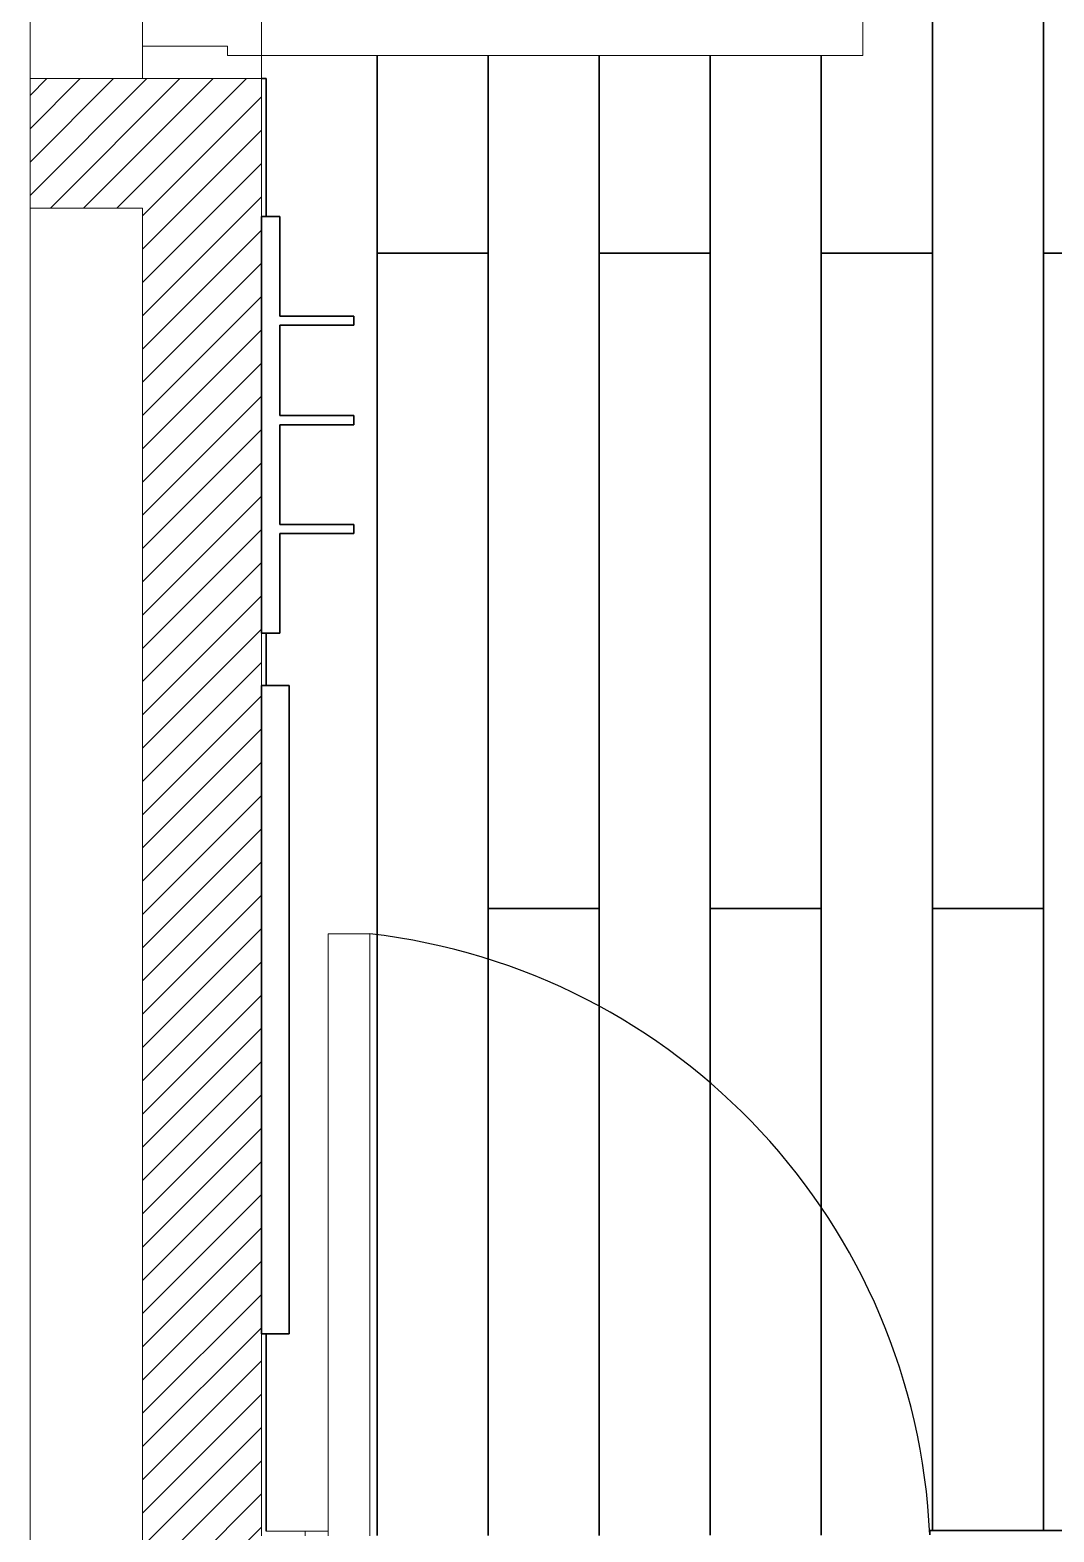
# Model space of a CAD drawing. Header units: millimetres. Extents: x 2837 to 6066, y 1056 to 2217.
# Drawn here: x 2836.9 to 2947.5, y 1632.9 to 1795.1 of the extents above; entities that cross this region are included whole.
import ezdxf

# ---------------------------------------------------------------- set-up
doc = ezdxf.new("R2010")
doc.units = ezdxf.units.MM
doc.layers.add('aperture', color=11, linetype='Continuous')
doc.layers.add('linea tratteggiata', color=111, linetype='Continuous')
for name, color, linetype, lineweight in [('arredi', 8, 'Continuous', 30), ('infissi', 40, 'Continuous', 18), ('legno', 35, 'Continuous', 30), ('muri sezionati', 7, 'Continuous', 18), ('retino muri', 2, 'Continuous', 18)]:
    doc.layers.add(name, color=color, linetype=linetype, lineweight=lineweight)

msp = doc.modelspace()

# ---------------------------------------------------------------- linework, layer by layer
at = {"layer": 'aperture'}
msp.add_arc((2865.81, 1629.56), 68.38, 2.5248, 83.4341, dxfattribs=at)
at = {"layer": 'arredi'}
for p, q in [((2861.91, 1774.96), (2863.91, 1774.96)), ((2861.91, 1774.96), (2861.91, 1729.96)), ((2863.91, 1774.96), (2863.91, 1764.21)), ((2863.91, 1764.21), (2871.91, 1764.21)), ((2871.91, 1763.21), (2863.91, 1763.21)), ((2863.91, 1763.21), (2863.91, 1753.46)), ((2871.91, 1764.21), (2871.91, 1763.21)), ((2861.91, 1749), (2861.91, 1757.03)), ((2863.91, 1752.46), (2863.91, 1741.71)), ((2863.91, 1741.71), (2871.91, 1741.71)), ((2871.91, 1740.71), (2863.91, 1740.71)), ((2863.91, 1729.96), (2863.91, 1740.71)), ((2871.91, 1741.71), (2871.91, 1740.71)), ((2861.91, 1729.96), (2863.91, 1729.96)), ((2861.91, 1654.31), (2861.91, 1724.31)), ((2861.91, 1724.31), (2864.91, 1724.31)), ((2864.91, 1724.31), (2864.91, 1654.31)), ((2864.91, 1654.31), (2861.91, 1654.31))]:
    msp.add_line(p, q, dxfattribs=at)
at = {"layer": 'arredi', "transparency": 33554687}
for p, q in [((2863.91, 1753.46), (2871.91, 1753.46)), ((2871.91, 1753.46), (2871.91, 1752.46)), ((2871.91, 1752.46), (2863.91, 1752.46))]:
    msp.add_line(p, q, dxfattribs=at)
at = {"layer": 'infissi'}
for p, q in [((2861.91, 1792.35), (2861.91, 1796.85)), ((2926.91, 1792.35), (2926.91, 1796.85)), ((2926.91, 1792.35), (2861.91, 1792.35)), ((2869.13, 1697.49), (2869.13, 1632.49)), ((2869.13, 1697.49), (2873.63, 1697.49)), ((2873.63, 1632.49), (2873.63, 1697.49))]:
    msp.add_line(p, q, dxfattribs=at)
at = {"layer": 'legno'}
for p, q in [((2934.41, 1632.98), (2934.41, 1872.24)), ((2946.41, 1632.98), (2946.41, 1872.24)), ((2874.41, 1632.5), (2874.41, 1792.35)), ((2886.41, 1632.51), (2886.41, 1792.35)), ((2898.41, 1632.53), (2898.41, 1792.35)), ((2910.41, 1632.54), (2910.41, 1792.35)), ((2922.41, 1632.55), (2922.41, 1792.35)), ((2861.91, 1789.85), (2862.41, 1789.85)), ((2862.41, 1789.85), (2862.41, 1774.96)), ((2874.41, 1771), (2886.41, 1771)), ((2898.41, 1771), (2910.41, 1771)), ((2922.41, 1771), (2934.41, 1771)), ((2946.41, 1771), (2958.41, 1771)), ((2862.41, 1729.96), (2862.41, 1724.31)), ((2886.41, 1700.22), (2898.41, 1700.22)), ((2910.41, 1700.22), (2922.41, 1700.22)), ((2934.41, 1700.22), (2946.41, 1700.22)), ((2862.41, 1654.31), (2862.41, 1632.98)), ((2869.1, 1632.99), (2869.13, 1632.99)), ((2934.12, 1632.57), (2934.12, 1633.07)), ((2934.12, 1633.07), (3147.45, 1633.07))]:
    msp.add_line(p, q, dxfattribs=at)
at = {"layer": 'legno', "lineweight": 20, "transparency": 33554687}
for p, q in [((2849.06, 1793.35), (2849.06, 1856.35)), ((2862.41, 1632.98), (2869.1, 1632.99)), ((2866.63, 1632.49), (2866.63, 1632.99))]:
    msp.add_line(p, q, dxfattribs=at)
at = {"layer": 'linea tratteggiata', "lineweight": 20, "transparency": 33554687}
msp.add_line((2836.91, 1478.71), (2836.91, 2116.46), dxfattribs=at)
at = {"layer": 'muri sezionati', "transparency": 33554687}
for p, q in [((2858.23, 1793.35), (2849.06, 1793.35)), ((2849.06, 1793.35), (2849.06, 1789.85)), ((2858.23, 1792.35), (2858.23, 1793.35)), ((2861.91, 1632.48), (2861.91, 1783.7))]:
    msp.add_line(p, q, dxfattribs=at)
at = {"layer": 'muri sezionati'}
for p, q in [((2861.91, 1783.7), (2861.91, 1789.85)), ((2849.06, 1508.37), (2849.06, 1775.85))]:
    msp.add_line(p, q, dxfattribs=at)
at = {"layer": 'muri sezionati', "lineweight": 20, "transparency": 33554687}
msp.add_line((2836.91, 1775.85), (2849.06, 1775.85), dxfattribs=at)
at = {"layer": 'muri sezionati'}
msp.add_lwpolyline([(2836.91, 1789.85), (2836.91, 1789.85), (2861.91, 1789.85), (2861.91, 1792.35), (2858.23, 1792.35)], dxfattribs=at)
at = {"layer": 'retino muri', "linetype": 'Continuous', "lineweight": 20, "transparency": 33554687}
for p, q in [((2836.91, 1784.42), (2842.33, 1789.85)), ((2836.91, 1780.83), (2845.92, 1789.85)), ((2836.91, 1777.24), (2849.52, 1789.85)), ((2836.91, 1788.01), (2838.74, 1789.85)), ((2839.11, 1775.85), (2853.11, 1789.85)), ((2842.7, 1775.85), (2856.7, 1789.85)), ((2846.29, 1775.85), (2860.29, 1789.85)), ((2849.06, 1775.02), (2861.91, 1787.87)), ((2849.06, 1771.43), (2861.91, 1784.28)), ((2849.06, 1767.84), (2861.91, 1780.68)), ((2849.06, 1764.24), (2861.91, 1777.09)), ((2849.06, 1760.65), (2861.91, 1773.5)), ((2849.06, 1757.06), (2861.91, 1769.91)), ((2849.06, 1753.47), (2861.91, 1766.31)), ((2849.06, 1749.88), (2861.91, 1762.72)), ((2849.06, 1746.28), (2861.91, 1759.13)), ((2849.06, 1742.69), (2861.91, 1755.54)), ((2849.06, 1739.1), (2861.91, 1751.95)), ((2849.06, 1735.51), (2861.91, 1748.35)), ((2849.06, 1731.92), (2861.91, 1744.76)), ((2849.06, 1728.32), (2861.91, 1741.17)), ((2849.06, 1724.73), (2861.91, 1737.58)), ((2849.06, 1721.14), (2861.91, 1733.99)), ((2849.06, 1717.55), (2861.91, 1730.39)), ((2849.06, 1713.96), (2861.91, 1726.8)), ((2849.06, 1710.36), (2861.91, 1723.21)), ((2849.06, 1706.77), (2861.91, 1719.62)), ((2849.06, 1703.18), (2861.91, 1716.03)), ((2849.06, 1699.59), (2861.91, 1712.43)), ((2849.06, 1695.99), (2861.91, 1708.84)), ((2849.06, 1692.4), (2861.91, 1705.25)), ((2849.06, 1688.81), (2861.91, 1701.66)), ((2849.06, 1685.22), (2861.91, 1698.06)), ((2849.06, 1681.63), (2861.91, 1694.47)), ((2849.06, 1678.03), (2861.91, 1690.88)), ((2849.06, 1674.44), (2861.91, 1687.29)), ((2849.06, 1670.85), (2861.91, 1683.7)), ((2849.06, 1667.26), (2861.91, 1680.1)), ((2849.06, 1663.67), (2861.91, 1676.51)), ((2849.06, 1660.07), (2861.91, 1672.92)), ((2849.06, 1656.48), (2861.91, 1669.33)), ((2849.06, 1652.89), (2861.91, 1665.74)), ((2849.06, 1649.3), (2861.91, 1662.14)), ((2849.06, 1645.71), (2861.91, 1658.55)), ((2849.06, 1642.11), (2861.91, 1654.96)), ((2849.06, 1638.52), (2861.91, 1651.37)), ((2849.06, 1634.93), (2861.91, 1647.78)), ((2849.06, 1631.34), (2861.91, 1644.18)), ((2849.06, 1627.74), (2861.91, 1640.59)), ((2849.06, 1624.15), (2861.91, 1637)), ((2849.06, 1620.56), (2861.91, 1633.41))]:
    msp.add_line(p, q, dxfattribs=at)

doc.saveas('drawing.dxf')
